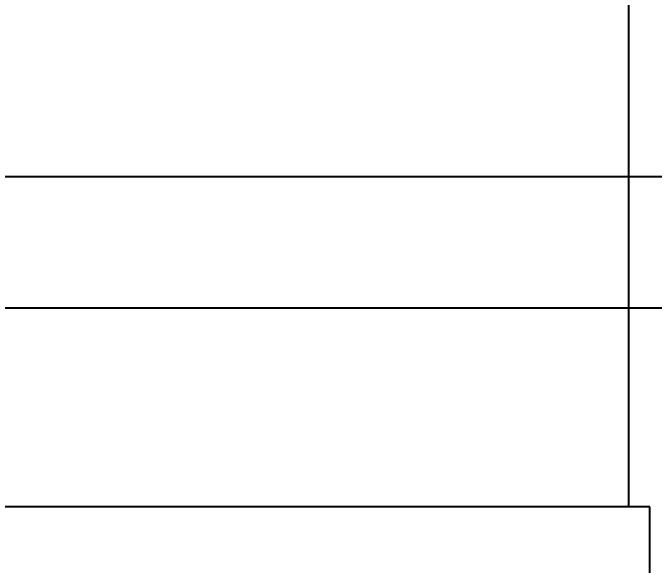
# Model space of a CAD drawing. Header units: millimetres. Extents: x 0 to 594, y 0 to 420.
# Drawn here: x 334.21 to 359.46, y 209.82 to 231.55 of the extents above; entities that cross this region are included whole.
import ezdxf

# ---------------------------------------------------------------- set-up
doc = ezdxf.new("R2010")
doc.units = ezdxf.units.MM
doc.header["$LTSCALE"] = 32.67
doc.layers.get('0').update_dxf_attribs({"linetype": 'CONTINUOUS'})
doc.styles.get("Standard").update_dxf_attribs({"font": 'txt', "width": 0.8})
doc.dimstyles.new('DIMSTYLE_1', dxfattribs={"dimtxt": 2.5, "dimasz": 3, "dimexe": 1.5, "dimexo": 1.2, "dimtad": 1, "dimdsep": 46, "dimtxsty": 'STANDARD', "dimblk": '_FILLED', "dimblk1": '_FILLED', "dimblk2": '_FILLED', "dimcen": 0.09, "dimazin": 2, "dimtp": 0.01, "dimtm": 0.01, "dimtfac": 1, "dimtofl": 0, "dimtmove": 0, "dimatfit": 3, "dimldrblk": '_FILLED', "dimfxl": 1, "dimtolj": 1, "dimarcsym": 0})

# ---------------------------------------------------------------- blocks, each defined once
blk = doc.blocks.new('_FILLED')
at = {"color": 0, "linetype": 'BYBLOCK'}
blk.add_solid([(0, 0), (-1, 0.1667), (-1, -0.1667)], dxfattribs=at)
blk = doc.blocks.new('*D0')
at = {"color": 7, "linetype": 'CONTINUOUS'}
for p, q in [((255.285, 223.809), (255.285, 182.093)), ((393.935, 208.831), (393.935, 182.093)), ((255.285, 183.593), (324.61, 183.593)), ((393.935, 183.593), (324.61, 183.593))]:
    blk.add_line(p, q, dxfattribs=at)
at = {"color": 7, "linetype": 'CONTINUOUS', "xscale": 3, "yscale": 3, "zscale": 3, "rotation": 180}
blk.add_blockref('_FILLED', (255.285, 183.593), dxfattribs=at)
at = {"color": 7, "linetype": 'CONTINUOUS', "xscale": 3, "yscale": 3, "zscale": 3}
blk.add_blockref('_FILLED', (393.935, 183.593), dxfattribs=at)
at = {"color": 7, "linetype": 'CONTINUOUS', "insert": (322.651, 186.718), "char_height": 2.5, "width": 12, "attachment_point": 2, "line_spacing_factor": 0.9}
blk.add_mtext('138.65', dxfattribs=at)
blk = doc.blocks.new('*D1')
at = {"color": 7, "linetype": 'CONTINUOUS'}
for p, q in [((404.328, 217.57), (404.328, 243.19)), ((256.585, 225.109), (405.828, 225.109)), ((404.328, 225.109), (404.328, 217.57)), ((404.328, 210.031), (404.328, 217.57)), ((395.135, 210.031), (405.828, 210.031))]:
    blk.add_line(p, q, dxfattribs=at)
at = {"color": 7, "linetype": 'CONTINUOUS', "xscale": 3, "yscale": 3, "zscale": 3}
for p, rotation in [((404.328, 225.109), 90), ((404.328, 210.031), 270)]:
    blk.add_blockref('_FILLED', p, dxfattribs=dict(at, rotation=rotation))
at = {"color": 7, "linetype": 'CONTINUOUS', "insert": (401.203, 233.19), "char_height": 2.5, "width": 10, "attachment_point": 1, "rotation": 90, "line_spacing_factor": 0.9}
blk.add_mtext('15.08', dxfattribs=at)
blk = doc.blocks.new('*D23')
at = {"color": 7, "linetype": 'CONTINUOUS'}
for p, q in [((283.985, 293.199), (418.669, 293.199)), ((417.169, 293.199), (417.169, 256.574)), ((417.169, 219.949), (417.169, 256.574)), ((283.985, 219.949), (418.669, 219.949))]:
    blk.add_line(p, q, dxfattribs=at)
at = {"color": 7, "linetype": 'CONTINUOUS', "xscale": 3, "yscale": 3, "zscale": 3}
for p, rotation in [((417.169, 293.199), 90), ((417.169, 219.949), 270)]:
    blk.add_blockref('_FILLED', p, dxfattribs=dict(at, rotation=rotation))
at = {"color": 7, "linetype": 'CONTINUOUS', "insert": (414.044, 268.708), "char_height": 2.5, "width": 10, "attachment_point": 2, "rotation": 90, "line_spacing_factor": 0.9}
blk.add_mtext('73.25', dxfattribs=at)

msp = doc.modelspace()

# ---------------------------------------------------------------- linework, layer by layer
at = {"color": 7, "linetype": 'CONTINUOUS'}
for p, q in [((358.453, 212.109), (358.453, 302.939)), ((359.285, 212.109), (283.285, 212.109)), ((359.285, 197.109), (359.285, 212.109))]:
    msp.add_line(p, q, dxfattribs=at)

# ---------------------------------------------------------------- dimensions: what is measured, and where the dimension line sits
for base, p1, p2, picture, middle in [((417.169, 219.949), (282.785, 293.199), (282.785, 219.949), '*D23', (417.169, 268.771)), ((404.328, 210.031), (255.385, 225.109), (393.935, 210.031), '*D1', (404.328, 238.503))]:
    dim = msp.add_linear_dim(base=base, p1=p1, p2=p2, angle=270, dimstyle='DIMSTYLE_1', dxfattribs=at)
    dim.commit()
    dim.dimension.update_dxf_attribs({"geometry": picture, "text_midpoint": middle, "dimtype": 160})
dim = msp.add_linear_dim(base=(393.935, 183.593), p1=(255.285, 225.009), p2=(393.935, 210.031), dimstyle='DIMSTYLE_1', dxfattribs=at)
dim.commit()
dim.dimension.update_dxf_attribs({"geometry": '*D0', "text_midpoint": (322.963, 183.593), "dimtype": 160})

doc.saveas('drawing.dxf')
